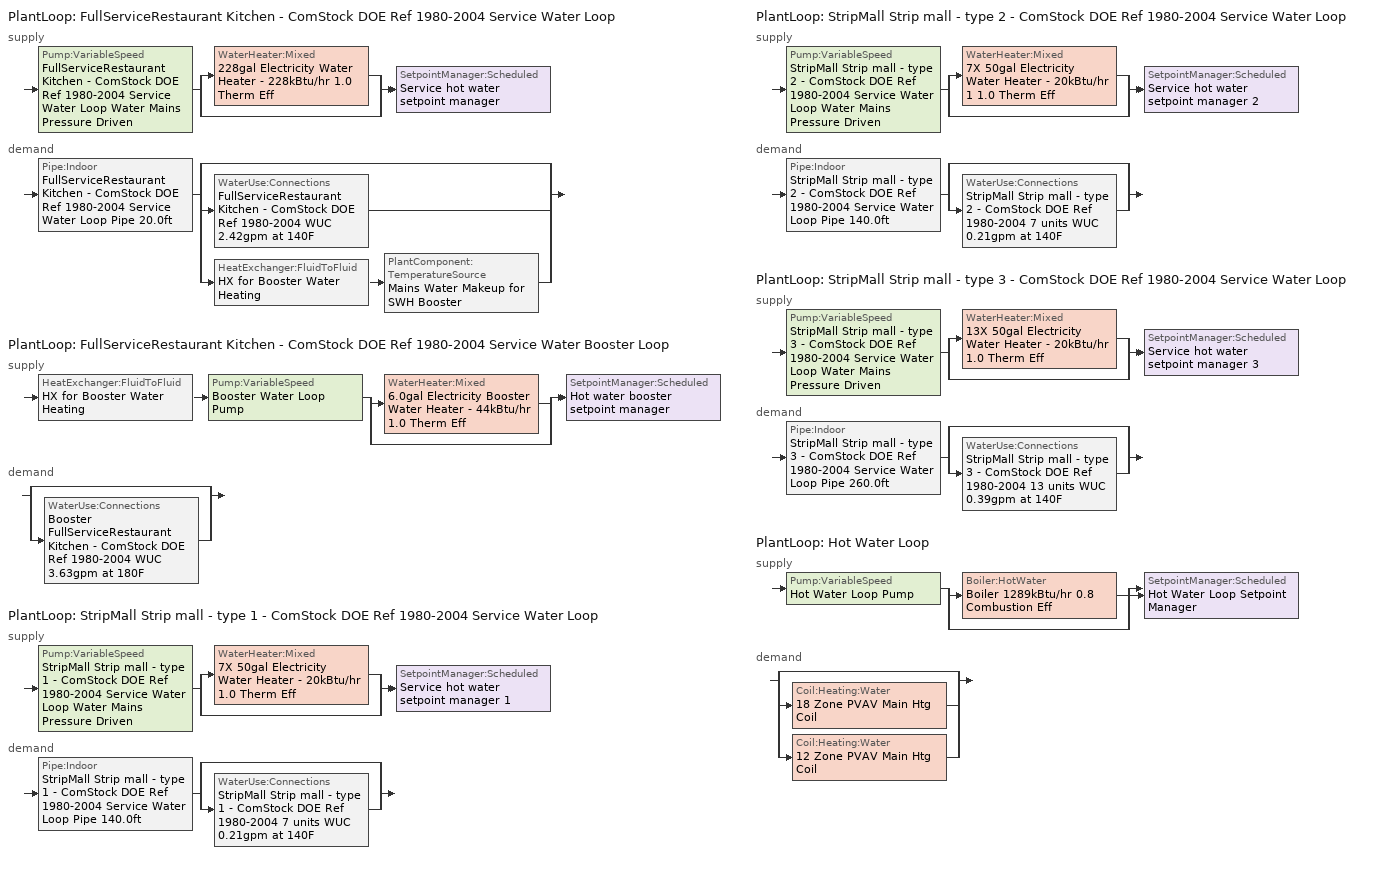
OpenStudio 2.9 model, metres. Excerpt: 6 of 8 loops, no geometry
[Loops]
PlantLoop 'FullServiceRestaurant Kitchen - ComStock DOE Ref 1980-2004 Service Water Loop'
 supply: Pump:VariableSpeed 'FullServiceRestaurant Kitchen - ComStock DOE Ref 1980-2004 Service Water Loop Water Mains Pressure Driven' > split
  | WaterHeater:Mixed '228gal Electricity Water Heater - 228kBtu/hr 1.0 Therm Eff'
  | bypass
  join > SetpointManager:Scheduled 'Service hot water setpoint manager'
 demand: Pipe:Indoor 'FullServiceRestaurant Kitchen - ComStock DOE Ref 1980-2004 Service Water Loop Pipe 20.0ft' > split
  | bypass
  | WaterUse:Connections 'FullServiceRestaurant Kitchen - ComStock DOE Ref 1980-2004 WUC 2.42gpm at 140F'
  | HeatExchanger:FluidToFluid 'HX for Booster Water Heating' > PlantComponent:TemperatureSource 'Mains Water Makeup for SWH Booster'
PlantLoop 'FullServiceRestaurant Kitchen - ComStock DOE Ref 1980-2004 Service Water Booster Loop'
 supply: HeatExchanger:FluidToFluid 'HX for Booster Water Heating' > Pump:VariableSpeed 'Booster Water Loop Pump' > split
  | WaterHeater:Mixed '6.0gal Electricity Booster Water Heater - 44kBtu/hr 1.0 Therm Eff'
  | bypass
  join > SetpointManager:Scheduled 'Hot water booster setpoint manager'
 demand: split
  | bypass
  | WaterUse:Connections 'Booster FullServiceRestaurant Kitchen - ComStock DOE Ref 1980-2004 WUC 3.63gpm at 180F'
PlantLoop 'StripMall Strip mall - type 1 - ComStock DOE Ref 1980-2004 Service Water Loop'
 supply: Pump:VariableSpeed 'StripMall Strip mall - type 1 - ComStock DOE Ref 1980-2004 Service Water Loop Water Mains Pressure Driven' > split
  | WaterHeater:Mixed '7X 50gal Electricity Water Heater - 20kBtu/hr 1.0 Therm Eff'
  | bypass
  join > SetpointManager:Scheduled 'Service hot water setpoint manager 1'
 demand: Pipe:Indoor 'StripMall Strip mall - type 1 - ComStock DOE Ref 1980-2004 Service Water Loop Pipe 140.0ft' > split
  | bypass
  | WaterUse:Connections 'StripMall Strip mall - type 1 - ComStock DOE Ref 1980-2004 7 units WUC 0.21gpm at 140F'
PlantLoop 'StripMall Strip mall - type 2 - ComStock DOE Ref 1980-2004 Service Water Loop'
 supply: Pump:VariableSpeed 'StripMall Strip mall - type 2 - ComStock DOE Ref 1980-2004 Service Water Loop Water Mains Pressure Driven' > split
  | WaterHeater:Mixed '7X 50gal Electricity Water Heater - 20kBtu/hr 1 1.0 Therm Eff'
  | bypass
  join > SetpointManager:Scheduled 'Service hot water setpoint manager 2'
 demand: Pipe:Indoor 'StripMall Strip mall - type 2 - ComStock DOE Ref 1980-2004 Service Water Loop Pipe 140.0ft' > split
  | bypass
  | WaterUse:Connections 'StripMall Strip mall - type 2 - ComStock DOE Ref 1980-2004 7 units WUC 0.21gpm at 140F'
PlantLoop 'StripMall Strip mall - type 3 - ComStock DOE Ref 1980-2004 Service Water Loop'
 supply: Pump:VariableSpeed 'StripMall Strip mall - type 3 - ComStock DOE Ref 1980-2004 Service Water Loop Water Mains Pressure Driven' > split
  | WaterHeater:Mixed '13X 50gal Electricity Water Heater - 20kBtu/hr 1.0 Therm Eff'
  | bypass
  join > SetpointManager:Scheduled 'Service hot water setpoint manager 3'
 demand: Pipe:Indoor 'StripMall Strip mall - type 3 - ComStock DOE Ref 1980-2004 Service Water Loop Pipe 260.0ft' > split
  | bypass
  | WaterUse:Connections 'StripMall Strip mall - type 3 - ComStock DOE Ref 1980-2004 13 units WUC 0.39gpm at 140F'
PlantLoop 'Hot Water Loop'
 supply: Pump:VariableSpeed 'Hot Water Loop Pump' > split
  | Boiler:HotWater 'Boiler 1289kBtu/hr 0.8 Combustion Eff'
  | bypass
  join > SetpointManager:Scheduled 'Hot Water Loop Setpoint Manager'
 demand: split
  | bypass
  | Coil:Heating:Water '18 Zone PVAV Main Htg Coil'
  | Coil:Heating:Water '12 Zone PVAV Main Htg Coil'
[SizingPeriod:DesignDay] Barometric Pressure {Pa}=99205; Sky Clearness=0; Rain Indicator=0; Snow Indicator=0; Day of Month=21; Daylight Saving Time Indicator=0; Humidity Indicating Type=Wetbulb; Dry-Bulb Temperature Range Modifier Type=DefaultMultipliers
Name | Maximum Dry-Bulb Temperature {C} | Daily Dry-Bulb Temperature Range {deltaC} | Humidity Indicating Conditions at Maximum Dry-Bulb | Wind Speed {m/s} | Wind Direction {deg} | Month | Day Type | Solar Model Indicator | ASHRAE Taub | ASHRAE Taud
Birmingham Ann Htg 99% Condns DB 1 | -2.9 | 0 | -2.9 | 2.2 | 350 | 1 | WinterDesignDay | ASHRAEClearSky
Birmingham Ann Htg 99.6% Condns DB 1 | -5.1 | 0 | -5.1 | 2.2 | 350 | 1 | WinterDesignDay | ASHRAEClearSky
Birmingham Ann Htg Wind 99% Condns WS=>MCDB 1 | 9.3 | 0 | 9.3 | 7.5 | 350 | 1 | WinterDesignDay | ASHRAEClearSky
Birmingham April .4% Condns DB=>MCWB 1 | 29.2 | 12.1 | 19.6 | 2.5 | 330 | 4 | SummerDesignDay | ASHRAETau | 0.388 | 2.326
Birmingham April .4% Condns WB=>MCDB 1 | 26.6 | 12.1 | 22.1 | 2.5 | 330 | 4 | SummerDesignDay | ASHRAETau | 0.388 | 2.326
Birmingham August .4% Condns DB=>MCWB 1 | 37.8 | 10.5 | 23.3 | 2.5 | 330 | 8 | SummerDesignDay | ASHRAETau | 0.431 | 2.268
Birmingham August .4% Condns WB=>MCDB 1 | 32.2 | 10.5 | 26.6 | 2.5 | 330 | 8 | SummerDesignDay | ASHRAETau | 0.431 | 2.268
Birmingham December .4% Condns DB=>MCWB 1 | 22.5 | 10.9 | 16.9 | 2.5 | 330 | 12 | SummerDesignDay | ASHRAETau | 0.34 | 2.619
Birmingham December .4% Condns WB=>MCDB 1 | 20.2 | 10.9 | 19 | 2.5 | 330 | 12 | SummerDesignDay | ASHRAETau | 0.34 | 2.619
Birmingham February .4% Condns DB=>MCWB 1 | 23.9 | 11.5 | 17.4 | 2.5 | 330 | 2 | SummerDesignDay | ASHRAETau | 0.349 | 2.53
Birmingham February .4% Condns WB=>MCDB 1 | 22 | 11.5 | 19.2 | 2.5 | 330 | 2 | SummerDesignDay | ASHRAETau | 0.349 | 2.53
Birmingham January .4% Condns DB=>MCWB 1 | 22.7 | 10.6 | 17.9 | 2.5 | 330 | 1 | SummerDesignDay | ASHRAETau | 0.338 | 2.614
Birmingham January .4% Condns WB=>MCDB 1 | 21.4 | 10.6 | 19 | 2.5 | 330 | 1 | SummerDesignDay | ASHRAETau | 0.338 | 2.614
Birmingham July .4% Condns DB=>MCWB 1 | 36.4 | 10.3 | 23.9 | 2.5 | 330 | 7 | SummerDesignDay | ASHRAETau | 0.444 | 2.202
Birmingham July .4% Condns WB=>MCDB 1 | 31.9 | 10.3 | 26.8 | 2.5 | 330 | 7 | SummerDesignDay | ASHRAETau | 0.444 | 2.202
Birmingham June .4% Condns DB=>MCWB 1 | 34.2 | 10.4 | 22.9 | 2.5 | 330 | 6 | SummerDesignDay | ASHRAETau | 0.416 | 2.243
Birmingham June .4% Condns WB=>MCDB 1 | 30.4 | 10.4 | 25.6 | 2.5 | 330 | 6 | SummerDesignDay | ASHRAETau | 0.416 | 2.243
Birmingham March .4% Condns DB=>MCWB 1 | 27.5 | 11.9 | 17.8 | 2.5 | 330 | 3 | SummerDesignDay | ASHRAETau | 0.358 | 2.472
Birmingham March .4% Condns WB=>MCDB 1 | 23.1 | 11.9 | 20.2 | 2.5 | 330 | 3 | SummerDesignDay | ASHRAETau | 0.358 | 2.472
Birmingham May .4% Condns DB=>MCWB 1 | 32.3 | 11 | 22 | 2.5 | 330 | 5 | SummerDesignDay | ASHRAETau | 0.383 | 2.317
Birmingham May .4% Condns WB=>MCDB 1 | 29.1 | 11 | 24.5 | 2.5 | 330 | 5 | SummerDesignDay | ASHRAETau | 0.383 | 2.317
Birmingham November .4% Condns DB=>MCWB 1 | 27.3 | 12.2 | 19.4 | 2.5 | 330 | 11 | SummerDesignDay | ASHRAETau | 0.359 | 2.526
Birmingham November .4% Condns WB=>MCDB 1 | 24 | 12.2 | 21.7 | 2.5 | 330 | 11 | SummerDesignDay | ASHRAETau | 0.359 | 2.526
Birmingham October .4% Condns DB=>MCWB 1 | 30.7 | 11.7 | 21.1 | 2.5 | 330 | 10 | SummerDesignDay | ASHRAETau | 0.38 | 2.452
Birmingham October .4% Condns WB=>MCDB 1 | 27.5 | 11.7 | 24.1 | 2.5 | 330 | 10 | SummerDesignDay | ASHRAETau | 0.38 | 2.452
Birmingham September .4% Condns DB=>MCWB 1 | 34.4 | 10.6 | 22.1 | 2.5 | 330 | 9 | SummerDesignDay | ASHRAETau | 0.392 | 2.421
Birmingham September .4% Condns WB=>MCDB 1 | 29.6 | 10.6 | 25.1 | 2.5 | 330 | 9 | SummerDesignDay | ASHRAETau | 0.392 | 2.421
[Construction]
Uninsulated copper pipe 0.75in type L: Copper pipe 0.75in type L
Uninsulated copper pipe 0.75in type L 1: Copper pipe 0.75in type L 1
Uninsulated copper pipe 0.75in type L 2: Copper pipe 0.75in type L 2
Uninsulated copper pipe 0.75in type L 3: Copper pipe 0.75in type L 3
[Material] Roughness=Smooth; Thickness {m}=0.001143; Conductivity {W/m-K}=386; Density {kg/m3}=8906.27; Specific Heat {J/kg-K}=385.1856; Thermal Absorptance=0.9; Solar Absorptance=0.7; Visible Absorptance=0.7
Copper pipe 0.75in type L; Copper pipe 0.75in type L 1; Copper pipe 0.75in type L 2; Copper pipe 0.75in type L 3
[WaterUse:Connections]
Name | Water Use Equipment Name 1
Booster FullServiceRestaurant Kitchen - ComStock DOE Ref 1980-2004 WUC 3.63gpm at 180F | Booster FullServiceRestaurant Kitchen - ComStock DOE Ref 1980-2004 Service Water Use 3.63gpm at 180F
FullServiceRestaurant Kitchen - ComStock DOE Ref 1980-2004 WUC 2.42gpm at 140F | FullServiceRestaurant Kitchen - ComStock DOE Ref 1980-2004 Service Water Use 2.42gpm at 140F
StripMall Strip mall - type 1 - ComStock DOE Ref 1980-2004 7 units WUC 0.21gpm at 140F | StripMall Strip mall - type 1 - ComStock DOE Ref 1980-2004 7 units Service Water Use 0.21gpm at 140F
StripMall Strip mall - type 2 - ComStock DOE Ref 1980-2004 7 units WUC 0.21gpm at 140F | StripMall Strip mall - type 2 - ComStock DOE Ref 1980-2004 7 units Service Water Use 0.21gpm at 140F
StripMall Strip mall - type 3 - ComStock DOE Ref 1980-2004 13 units WUC 0.39gpm at 140F | StripMall Strip mall - type 3 - ComStock DOE Ref 1980-2004 13 units Service Water Use 0.39gpm at 140F
[WaterUse:Equipment:Definition] Sensible Fraction Schedule=Fraction Sensible - 0.2; Latent Fraction Schedule=Fraction Latent - 0.05
Name | Peak Flow Rate {m3/s} | Target Temperature Schedule
Booster FullServiceRestaurant Kitchen - ComStock DOE Ref 1980-2004 Service Water Use Def 3.63gpm | 0.000228754 | Mixed Water At Faucet Temp - 180F
FullServiceRestaurant Kitchen - ComStock DOE Ref 1980-2004 Service Water Use Def 2.42gpm | 0.000152503 | Mixed Water At Faucet Temp - 140F
StripMall Strip mall - type 1 - ComStock DOE Ref 1980-2004 7 units Service Water Use Def 0.21gpm; StripMall Strip mall - type 2 - ComStock DOE Ref 1980-2004 7 units Service Water Use Def 0.21gpm | 1.32489e-05 | Mixed Water At Faucet Temp - 140F
StripMall Strip mall - type 3 - ComStock DOE Ref 1980-2004 13 units Service Water Use Def 0.39gpm | 2.46052e-05 | Mixed Water At Faucet Temp - 140F
[WaterUse:Equipment]
Name | Water Use Equipment Definition | Flow Rate Fraction Schedule
Booster FullServiceRestaurant Kitchen - ComStock DOE Ref 1980-2004 Service Water Use 3.63gpm at 180F | Booster FullServiceRestaurant Kitchen - ComStock DOE Ref 1980-2004 Service Water Use Def 3.63gpm | RestaurantSitDown BLDG_SWH_SCH
FullServiceRestaurant Kitchen - ComStock DOE Ref 1980-2004 Service Water Use 2.42gpm at 140F | FullServiceRestaurant Kitchen - ComStock DOE Ref 1980-2004 Service Water Use Def 2.42gpm | RestaurantSitDown BLDG_SWH_SCH
StripMall Strip mall - type 1 - ComStock DOE Ref 1980-2004 7 units Service Water Use 0.21gpm at 140F | StripMall Strip mall - type 1 - ComStock DOE Ref 1980-2004 7 units Service Water Use Def 0.21gpm | RetailStripmall Type1_SWH_SCH
StripMall Strip mall - type 2 - ComStock DOE Ref 1980-2004 7 units Service Water Use 0.21gpm at 140F | StripMall Strip mall - type 2 - ComStock DOE Ref 1980-2004 7 units Service Water Use Def 0.21gpm | RetailStripmall Type2_SWH_SCH
StripMall Strip mall - type 3 - ComStock DOE Ref 1980-2004 13 units Service Water Use 0.39gpm at 140F | StripMall Strip mall - type 3 - ComStock DOE Ref 1980-2004 13 units Service Water Use Def 0.39gpm | RetailStripmall Type3_SWH_SCH
[PlantLoop] Glycol Concentration=0; Plant Loop Volume {m3}=Autocalculate; Load Distribution Scheme=Optimal
FullServiceRestaurant Kitchen - ComStock DOE Ref 1980-2004 Service Water Loop; StripMall Strip mall - type 1 - ComStock DOE Ref 1980-2004 Service Water Loop; StripMall Strip mall - type 2 - ComStock DOE Ref 1980-2004 Service Water Loop; StripMall Strip mall - type 3 - ComStock DOE Ref 1980-2004 Service Water Loop: Maximum Loop Temperature {C}=60; Minimum Loop Temperature {C}=10
FullServiceRestaurant Kitchen - ComStock DOE Ref 1980-2004 Service Water Booster Loop: 
Hot Water Loop: Minimum Loop Temperature {C}=10; Fluid Type=Water
[Sizing:Plant] Loop Type=Heating; Sizing Option=NonCoincident; Zone Timesteps in Averaging Window=1; Coincident Sizing Factor Mode=None
Name | Design Loop Exit Temperature {C} | Loop Design Temperature Difference {deltaC}
FullServiceRestaurant Kitchen - ComStock DOE Ref 1980-2004 Service Water Loop; StripMall Strip mall - type 1 - ComStock DOE Ref 1980-2004 Service Water Loop; StripMall Strip mall - type 2 - ComStock DOE Ref 1980-2004 Service Water Loop; StripMall Strip mall - type 3 - ComStock DOE Ref 1980-2004 Service Water Loop | 60 | 5
FullServiceRestaurant Kitchen - ComStock DOE Ref 1980-2004 Service Water Booster Loop | 82.2222 | 5
Hot Water Loop | 82.2222 | 11.1111
[SetpointManager:Scheduled] Control Variable=Temperature
Name | Schedule | Setpoint Node or NodeList
Service hot water setpoint manager | Service Water Loop Temp - 140F | FullServiceRestaurant Kitchen - ComStock DOE Ref 1980-2004 Service Water Loop Supply Outlet Node
Hot water booster setpoint manager | Service Water Booster Temp - 180.00000000000006F | FullServiceRestaurant Kitchen - ComStock DOE Ref 1980-2004 Service Water Booster Loop Supply Outlet Node
Service hot water setpoint manager 1 | Service Water Loop Temp - 140F | StripMall Strip mall - type 1 - ComStock DOE Ref 1980-2004 Service Water Loop Supply Outlet Node
Service hot water setpoint manager 2 | Service Water Loop Temp - 140F | StripMall Strip mall - type 2 - ComStock DOE Ref 1980-2004 Service Water Loop Supply Outlet Node
Service hot water setpoint manager 3 | Service Water Loop Temp - 140F | StripMall Strip mall - type 3 - ComStock DOE Ref 1980-2004 Service Water Loop Supply Outlet Node
Hot Water Loop Setpoint Manager | Hot Water Loop Temp - 180F | Hot Water Loop Supply Outlet Node
[Pump:VariableSpeed] Coefficient 1 of the Part Load Performance Curve=0; Coefficient 2 of the Part Load Performance Curve=3.2485; Coefficient 3 of the Part Load Performance Curve=-4.7443; Coefficient 4 of the Part Load Performance Curve=2.5294; Pump Control Type=Intermittent; Skin Loss Radiative Fraction=0.5; Design Power Sizing Method=PowerPerFlowPerPressure; Design Electric Power per Unit Flow Rate {W/(m3/s)}=348701.1; Design Shaft Power per Unit Flow Rate per Unit Head {W-s/m3-Pa}=1.28205; Design Minimum Flow Rate Fraction=0
Name | Rated Pump Head {Pa} | Motor Efficiency | Rated Power Consumption {W} | Minimum Flow Rate {m3/s}
FullServiceRestaurant Kitchen - ComStock DOE Ref 1980-2004 Service Water Loop Water Mains Pressure Driven; StripMall Strip mall - type 1 - ComStock DOE Ref 1980-2004 Service Water Loop Water Mains Pressure Driven; StripMall Strip mall - type 2 - ComStock DOE Ref 1980-2004 Service Water Loop Water Mains Pressure Driven; StripMall Strip mall - type 3 - ComStock DOE Ref 1980-2004 Service Water Loop Water Mains Pressure Driven | 0.001 | 0.825
Booster Water Loop Pump | 0 | 1 | 0 | 0
Hot Water Loop Pump | 179344 | 0.875
[WaterHeater:Mixed] Deadband Temperature Difference {deltaC}=2; Heater Control Type=Cycle; Heater Fuel Type=Electricity; Heater Thermal Efficiency=1; Off Cycle Parasitic Fuel Consumption Rate {W}=0; Off Cycle Parasitic Fuel Type=Electricity; Off Cycle Parasitic Heat Fraction to Tank=0; On Cycle Parasitic Fuel Consumption Rate {W}=0; On Cycle Parasitic Fuel Type=Electricity; On Cycle Parasitic Heat Fraction to Tank=0; Ambient Temperature Indicator=Schedule; Use Side Effectiveness=1; Source Side Effectiveness=1; Use Side Design Flow Rate {m3/s}=autosize; Source Side Design Flow Rate {m3/s}=autosize; Indirect Water Heating Recovery Time {hr}=1.5; Source Side Flow Control Mode=IndirectHeatPrimarySetpoint
Name | Tank Volume {m3} | Setpoint Temperature Schedule | Maximum Temperature Limit {C} | Heater Maximum Capacity {W} | Ambient Temperature Schedule | Off Cycle Loss Coefficient to Ambient Temperature {W/K} | On Cycle Loss Coefficient to Ambient Temperature {W/K}
228gal Electricity Water Heater - 228kBtu/hr 1.0 Therm Eff | 0.86469 | Service Water Loop Temp - 140F | 60 | 66945.3 | Water Heater Ambient Temp Schedule - 70.0f | 4.1372 | 4.1372
6.0gal Electricity Booster Water Heater - 44kBtu/hr 1.0 Therm Eff | 0.0227125 | Service Water Booster Temp - 180.00000000000006F | 82.2222 | 12853.5 | Water Heater Ambient Temp Schedule - 70.0 | 1.59362 | 1.59362
7X 50gal Electricity Water Heater - 20kBtu/hr 1.0 Therm Eff; 7X 50gal Electricity Water Heater - 20kBtu/hr 1 1.0 Therm Eff | 1.32489 | Service Water Loop Temp - 140F | 60 | 41029.9 | Water Heater Ambient Temp Schedule - 70.0f | 2.10637 | 2.10637
13X 50gal Electricity Water Heater - 20kBtu/hr 1.0 Therm Eff | 2.46052 | Service Water Loop Temp - 140F | 60 | 76198.5 | Water Heater Ambient Temp Schedule - 70.0f | 2.10637 | 2.10637
[Pipe:Indoor] Environment Type=Schedule; Pipe Inside Diameter {m}=0.019939
Name | Construction | Ambient Temperature Schedule | Ambient Air Velocity Schedule | Pipe Length {m}
FullServiceRestaurant Kitchen - ComStock DOE Ref 1980-2004 Service Water Loop Pipe 20.0ft | Uninsulated copper pipe 0.75in type L | FullServiceRestaurant Kitchen - ComStock DOE Ref 1980-2004 Service Water Loop Piping Air Temp - 70F | FullServiceRestaurant Kitchen - ComStock DOE Ref 1980-2004 Service Water Loop Piping Air Velocity - 0.67mph | 6.096
StripMall Strip mall - type 1 - ComStock DOE Ref 1980-2004 Service Water Loop Pipe 140.0ft | Uninsulated copper pipe 0.75in type L 1 | StripMall Strip mall - type 1 - ComStock DOE Ref 1980-2004 Service Water Loop Piping Air Temp - 70F | StripMall Strip mall - type 1 - ComStock DOE Ref 1980-2004 Service Water Loop Piping Air Velocity - 0.67mph | 42.672
StripMall Strip mall - type 2 - ComStock DOE Ref 1980-2004 Service Water Loop Pipe 140.0ft | Uninsulated copper pipe 0.75in type L 2 | StripMall Strip mall - type 2 - ComStock DOE Ref 1980-2004 Service Water Loop Piping Air Temp - 70F | StripMall Strip mall - type 2 - ComStock DOE Ref 1980-2004 Service Water Loop Piping Air Velocity - 0.67mph | 42.672
StripMall Strip mall - type 3 - ComStock DOE Ref 1980-2004 Service Water Loop Pipe 260.0ft | Uninsulated copper pipe 0.75in type L 3 | StripMall Strip mall - type 3 - ComStock DOE Ref 1980-2004 Service Water Loop Piping Air Temp - 70F | StripMall Strip mall - type 3 - ComStock DOE Ref 1980-2004 Service Water Loop Piping Air Velocity - 0.67mph | 79.248
[HeatExchanger:FluidToFluid]
HX for Booster Water Heating: Loop Demand Side Design Flow Rate {m3/s}=autosize; Loop Supply Side Design Flow Rate {m3/s}=autosize; Heat Exchange Model Type=Ideal; Heat Exchanger U-Factor Times Area Value {W/K}=autosize; Control Type=UncontrolledOn; Minimum Temperature Difference to Activate Heat Exchanger {deltaC}=0.01; Heat Transfer Metering End Use Type=LoopToLoop; Component Override Cooling Control Temperature Mode=Loop; Sizing Factor=1; Operation Minimum Temperature Limit {C}=0; Operation Maximum Temperature Limit {C}=100
[PlantComponent:TemperatureSource]
Mains Water Makeup for SWH Booster: Design Volume Flow Rate {m3/s}=autosize; Temperature Specification Type=Scheduled; Source Temperature {C}=8; Source Temperature Schedule=Mains Water Temperature
[EnergyManagementSystem:Sensor]
Mains_Water_Temp_Sen: Output Variable or Output Meter Index Key=Environment; Output Variable or Output Meter=Site Mains Water Temperature
[EnergyManagementSystem:Actuator]
Mains_Water_Temp_Act: Actuated Component=Mains Water Temperature; Actuated Component Type=Schedule:Constant; Actuated Component Control Type=Schedule Value
[EnergyManagementSystem:Program]
Mains_Water_Prg: SET Mains_Water_Temp_Act = Mains_Water_Temp_Sen
[EnergyManagementSystem:ProgramCallingManager]
Mains_Water_Prg_Mgr: BeginTimestepBeforePredictor; Mains_Water_Prg
[Boiler:HotWater]
Boiler 1289kBtu/hr 0.8 Combustion Eff: Fuel Type=NaturalGas; Nominal Thermal Efficiency=0.793; Efficiency Curve Temperature Evaluation Variable=LeavingBoiler; Normalized Boiler Efficiency Curve=Boiler Constant Efficiency Curve; Design Water Outlet Temperature {C}=82.2222; Minimum Part Load Ratio=0; Maximum Part Load Ratio=1.2; Optimum Part Load Ratio=1; Water Outlet Upper Temperature Limit {C}=95; Boiler Flow Mode=LeavingSetpointModulated; Parasitic Electric Load {W}=0; Sizing Factor=1
[Coil:Heating:Water] Availability Schedule=Always On Discrete; Rated Inlet Water Temperature {C}=82.2222; Rated Inlet Air Temperature {C}=7.22222; Rated Outlet Water Temperature {C}=71.1111; Rated Outlet Air Temperature {C}=12.7778
18 Zone PVAV Main Htg Coil; 12 Zone PVAV Main Htg Coil
[Controller:WaterCoil] Action=Normal; Controller Convergence Tolerance {deltaC}=0.0001; Minimum Actuated Flow {m3/s}=0
Name | Water Coil
18 Zone PVAV Main Htg Coil Controller | 18 Zone PVAV Main Htg Coil
12 Zone PVAV Main Htg Coil Controller | 12 Zone PVAV Main Htg Coil
[AvailabilityManager:NightCycle] Applicability Schedule=Always On Discrete; Control Type=CycleOnAny; Thermostat Tolerance {deltaC}=1; Cycling Run Time {s}=1800
Availability Manager Night Cycle 1; Availability Manager Night Cycle 2
[Schedule:Ruleset]
Name | Default Day Schedule | Summer Design Day Schedule | Winter Design Day Schedule
RestaurantSitDown BLDG_SWH_SCH | RestaurantSitDown BLDG_SWH_SCH Default | RestaurantSitDown BLDG_SWH_SCH Summer Design Day | RestaurantSitDown BLDG_SWH_SCH Winter Design Day
Fraction Sensible - 0.2 | Fraction Sensible - 0.2 Default
Fraction Latent - 0.05 | Fraction Latent - 0.05 Default
Mixed Water At Faucet Temp - 180F | Mixed Water At Faucet Temp - 180F Default
Mixed Water At Faucet Temp - 140F | Mixed Water At Faucet Temp - 140F Default
Service Water Loop Temp - 140F | Service Water Loop Temp - 140F Default
Water Heater Ambient Temp Schedule - 70.0f | Water Heater Ambient Temp Schedule - 70.0f Default
FullServiceRestaurant Kitchen - ComStock DOE Ref 1980-2004 Service Water Loop Piping Air Temp - 70F | FullServiceRestaurant Kitchen - ComStock DOE Ref 1980-2004 Service Water Loop Piping Air Temp - 70F Default
FullServiceRestaurant Kitchen - ComStock DOE Ref 1980-2004 Service Water Loop Piping Air Velocity - 0.67mph | FullServiceRestaurant Kitchen - ComStock DOE Ref 1980-2004 Service Water Loop Piping Air Velocity - 0.67mph Default
Service Water Booster Temp - 180.00000000000006F | Service Water Booster Temp - 180.00000000000006F Default
Water Heater Ambient Temp Schedule - 70.0 | Water Heater Ambient Temp Schedule - 70.0 Default
RetailStripmall Type1_SWH_SCH | RetailStripmall Type1_SWH_SCH Default | RetailStripmall Type1_SWH_SCH Summer Design Day | RetailStripmall Type1_SWH_SCH Winter Design Day
StripMall Strip mall - type 1 - ComStock DOE Ref 1980-2004 Service Water Loop Piping Air Temp - 70F | StripMall Strip mall - type 1 - ComStock DOE Ref 1980-2004 Service Water Loop Piping Air Temp - 70F Default
StripMall Strip mall - type 1 - ComStock DOE Ref 1980-2004 Service Water Loop Piping Air Velocity - 0.67mph | StripMall Strip mall - type 1 - ComStock DOE Ref 1980-2004 Service Water Loop Piping Air Velocity - 0.67mph Default
RetailStripmall Type2_SWH_SCH | RetailStripmall Type2_SWH_SCH Default | RetailStripmall Type2_SWH_SCH Summer Design Day | RetailStripmall Type2_SWH_SCH Winter Design Day
StripMall Strip mall - type 2 - ComStock DOE Ref 1980-2004 Service Water Loop Piping Air Temp - 70F | StripMall Strip mall - type 2 - ComStock DOE Ref 1980-2004 Service Water Loop Piping Air Temp - 70F Default
StripMall Strip mall - type 2 - ComStock DOE Ref 1980-2004 Service Water Loop Piping Air Velocity - 0.67mph | StripMall Strip mall - type 2 - ComStock DOE Ref 1980-2004 Service Water Loop Piping Air Velocity - 0.67mph Default
RetailStripmall Type3_SWH_SCH | RetailStripmall Type3_SWH_SCH Default | RetailStripmall Type3_SWH_SCH Summer Design Day | RetailStripmall Type3_SWH_SCH Winter Design Day
StripMall Strip mall - type 3 - ComStock DOE Ref 1980-2004 Service Water Loop Piping Air Temp - 70F | StripMall Strip mall - type 3 - ComStock DOE Ref 1980-2004 Service Water Loop Piping Air Temp - 70F Default
StripMall Strip mall - type 3 - ComStock DOE Ref 1980-2004 Service Water Loop Piping Air Velocity - 0.67mph | StripMall Strip mall - type 3 - ComStock DOE Ref 1980-2004 Service Water Loop Piping Air Velocity - 0.67mph Default
Hot Water Loop Temp - 180F | Hot Water Loop Temp - 180F Default
[Schedule:Day]
RestaurantSitDown BLDG_SWH_SCH Default: Yes, 0, 10, 0.0833333, 0, 20, 0.0416667, 0, 30, 0, 6, 15, 0, 6, 25, 0.00625, 6, 35, 0.0125, 6, 45, 0.01875, 6, 55, 0.025, 7, 5, 0.03125, 7, 15, 0.0375, 7, 25, 0.04375, 7, 35, 0.05, 7, 45, 0.05625, 7, 55, 0.0625, 8, 5, 0.06875, 8, 15, 0.075, 8, 25, 0.08125, 8, 35, 0.0875, 8, 45, 0.09375, 8, 54, 0.1, 9, 4, 0.10625, 9, 14, 0.1125, 9, 24, 0.11875, 9, 34, 0.125, 9, 44, 0.13125, 9, 54, 0.1375, 10, 4, 0.14375, 10, 14, 0.15, 10, 15, 0.15, 11, 15, 0.15, 11, 24, 0.305556, 11, 34, 0.461111, 11, 37, 0.5, 11, 47, 0.491667, 11, 57, 0.483333, 12, 7, 0.475, 12, 17, 0.466667, 12, 27, 0.458333, 12, 37, 0.45, 12, 47, 0.441667, 12, 57, 0.433333, 13, 7, 0.425, 13, 17, 0.416667, 13, 27, 0.408333, 13, 37, 0.4, 13, 47, 0.391667, 13, 57, 0.383333, 14, 7, 0.375, 14, 17, 0.366667, 14, 27, 0.358333, 14, 37, 0.35, 14, 47, 0.341667, 14, 57, 0.333333, 15, 7, 0.325, 15, 17, 0.316667, 15, 27, 0.308333, 15, 37, 0.3, 17, 7, 0.3, 17, 17, 0.324242, 17, 27, 0.348485, 17, 37, 0.372727, 17, 47, 0.39697, 17, 48, 0.4, 18, 30, 0.5, 18, 40, 0.483333, 18, 50, 0.466667, 19, 0, 0.45, 19, 10, 0.433333, 19, 20, 0.416667, 19, 30, 0.4, 19, 40, 0.416667, 19, 50, 0.433333, 20, 0, 0.45, 20, 10, 0.466667, 20, 20, 0.483333, 20, 30, 0.5, 20, 40, 0.483333, 20, 50, 0.466667, 21, 0, 0.45, 21, 10, 0.433333, 21, 20, 0.416667, 21, 30, 0.4, 21, 40, 0.366667, 21, 50, 0.333333, 22, 0, 0.3, 22, 10, 0.266667, 22, 20, 0.233333, 22, 30, 0.2, 22, 40, 0.208333, 22, 50, 0.216667, 23, 0, 0.225, 23, 10, 0.233333, 23, 20, 0.241667, 23, 30, 0.25, 23, 40, 0.208333, 23, 50, 0.166667, 24, 0, 0.125
RestaurantSitDown BLDG_SWH_SCH Summer Design Day: 1, 0, 0.2, 6, 0, 0, 7, 0, 0.15, 8, 0, 0.6, 9, 0, 0.55, 10, 0, 0.45, 11, 0, 0.4, 12, 0, 0.45, 13, 0, 0.4, 14, 0, 0.35, 17, 0, 0.3, 18, 0, 0.4, 19, 0, 0.55, 20, 0, 0.6, 21, 0, 0.5, 22, 0, 0.55, 23, 0, 0.45, 24, 0, 0.25
RestaurantSitDown BLDG_SWH_SCH SmrDsn|Wkdy Day: Yes, 0, 10, 0.0666667, 0, 20, 0.0333333, 0, 30, 0, 7, 45, 0, 7, 55, 0.025, 8, 5, 0.05, 8, 15, 0.075, 8, 24, 0.1, 8, 34, 0.125, 8, 44, 0.15, 8, 45, 0.15, 8, 54, 0.225, 9, 4, 0.3, 9, 14, 0.375, 9, 24, 0.45, 9, 34, 0.525, 9, 44, 0.6, 9, 45, 0.6, 9, 54, 0.591667, 10, 4, 0.583333, 10, 14, 0.575, 10, 24, 0.566667, 10, 34, 0.558333, 10, 44, 0.55, 10, 45, 0.55, 10, 54, 0.533333, 11, 4, 0.516667, 11, 14, 0.5, 11, 24, 0.483333, 11, 34, 0.466667, 11, 44, 0.45, 11, 45, 0.45, 11, 54, 0.437879, 12, 4, 0.425758, 12, 14, 0.413636, 12, 24, 0.401515, 12, 26, 0.4, 12, 36, 0.437879, 12, 46, 0.425758, 12, 56, 0.413636, 13, 6, 0.401515, 13, 7, 0.4, 13, 17, 0.391667, 13, 27, 0.383333, 13, 37, 0.375, 13, 47, 0.366667, 13, 57, 0.358333, 14, 7, 0.35, 14, 17, 0.341667, 14, 27, 0.333333, 14, 37, 0.325, 14, 47, 0.316667, 14, 57, 0.308333, 15, 7, 0.3, 17, 7, 0.3, 17, 17, 0.324242, 17, 27, 0.348485, 17, 37, 0.372727, 17, 47, 0.39697, 17, 48, 0.4, 17, 58, 0.562121, 18, 8, 0.574242, 18, 18, 0.586364, 18, 28, 0.598485, 18, 30, 0.6, 18, 40, 0.583333, 18, 50, 0.566667, 19, 0, 0.55, 19, 10, 0.533333, 19, 20, 0.516667, 19, 30, 0.5, 19, 40, 0.508333, 19, 50, 0.516667, 20, 0, 0.525, 20, 10, 0.533333, 20, 20, 0.541667, 20, 30, 0.55, 20, 40, 0.533333, 20, 50, 0.516667, 21, 0, 0.5, 21, 10, 0.483333, 21, 20, 0.466667, 21, 30, 0.45, 21, 40, 0.416667, 21, 50, 0.383333, 22, 0, 0.35, 22, 10, 0.316667, 22, 20, 0.283333, 22, 30, 0.25, 22, 40, 0.241667, 22, 50, 0.233333, 23, 0, 0.225, 23, 10, 0.216667, 23, 20, 0.208333, 23, 30, 0.2, 23, 40, 0.166667, 23, 50, 0.133333, 24, 0, 0.1
RestaurantSitDown BLDG_SWH_SCH Winter Design Day: 1, 0, 0.2, 6, 0, 0, 9, 0, 0.15, 10, 0, 0.5, 11, 0, 0.45, 13, 0, 0.5, 14, 0, 0.45, 16, 0, 0.4, 17, 0, 0.35, 18, 0, 0.4, 20, 0, 0.55, 21, 0, 0.5, 22, 0, 0.55, 23, 0, 0.4, 24, 0, 0.3
RestaurantSitDown BLDG_SWH_SCH WntrDsn|Sat Day: Yes, 6, 45, 0, 6, 55, 0.00833333, 7, 5, 0.0166667, 7, 15, 0.025, 7, 25, 0.0333333, 7, 35, 0.0416667, 7, 45, 0.05, 7, 55, 0.0583333, 8, 5, 0.0666667, 8, 15, 0.075, 8, 25, 0.0833333, 8, 35, 0.0916667, 8, 45, 0.1, 8, 54, 0.108333, 9, 4, 0.116667, 9, 14, 0.125, 9, 24, 0.133333, 9, 34, 0.141667, 9, 44, 0.15, 9, 45, 0.15, 10, 45, 0.15, 10, 54, 0.208333, 11, 4, 0.266667, 11, 14, 0.325, 11, 24, 0.383333, 11, 34, 0.441667, 11, 44, 0.5, 11, 45, 0.5, 11, 54, 0.480952, 12, 4, 0.461905, 12, 11, 0.45, 12, 37, 0.5, 12, 47, 0.491667, 12, 57, 0.483333, 13, 7, 0.475, 13, 17, 0.466667, 13, 27, 0.458333, 13, 37, 0.45, 13, 47, 0.441667, 13, 57, 0.433333, 14, 7, 0.425, 14, 17, 0.416667, 14, 27, 0.408333, 14, 37, 0.4, 15, 37, 0.4, 15, 47, 0.391667, 15, 57, 0.383333, 16, 7, 0.375, 16, 17, 0.366667, 16, 27, 0.358333, 16, 37, 0.35, 16, 47, 0.358333, 16, 57, 0.366667, 17, 7, 0.375, 17, 17, 0.383333, 17, 27, 0.391667, 17, 37, 0.4, 17, 47, 0.457143, 17, 57, 0.514286, 18, 3, 0.55, 18, 13, 0.530952, 18, 23, 0.511905, 18, 30, 0.5, 18, 40, 0.508333, 18, 50, 0.516667, 19, 0, 0.525, 19, 10, 0.533333, 19, 20, 0.541667, 19, 30, 0.55, 19, 40, 0.525, 19, 50, 0.5, 20, 0, 0.475, 20, 10, 0.45, 20, 20, 0.425, 20, 30, 0.4, 20, 40, 0.383333, 20, 50, 0.366667, 21, 0, 0.35, 21, 10, 0.333333, 21, 20, 0.316667, 21, 30, 0.3, 21, 40, 0.283333, 21, 50, 0.266667, 22, 0, 0.25, 22, 10, 0.233333, 22, 20, 0.216667, 22, 30, 0.2, 22, 40, 0.166667, 22, 50, 0.133333, 23, 0, 0.1, 23, 10, 0.0666667, 23, 20, 0.0333333, 23, 30, 0, 24, 0, 0
Fraction Sensible - 0.2 Default: 24, 0, 0.2
Fraction Latent - 0.05 Default: 24, 0, 0.05
Mixed Water At Faucet Temp - 180F Default; Service Water Booster Temp - 180.00000000000006F Default; Hot Water Loop Temp - 180F Default: 24, 0, 82.2222
Mixed Water At Faucet Temp - 140F Default; Service Water Loop Temp - 140F Default: 24, 0, 60
Water Heater Ambient Temp Schedule - 70.0f Default; FullServiceRestaurant Kitchen - ComStock DOE Ref 1980-2004 Service Water Loop Piping Air Temp - 70F Default; Water Heater Ambient Temp Schedule - 70.0 Default; StripMall Strip mall - type 1 - ComStock DOE Ref 1980-2004 Service Water Loop Piping Air Temp - 70F Default; StripMall Strip mall - type 2 - ComStock DOE Ref 1980-2004 Service Water Loop Piping Air Temp - 70F Default; StripMall Strip mall - type 3 - ComStock DOE Ref 1980-2004 Service Water Loop Piping Air Temp - 70F Default: 24, 0, 21.1111
FullServiceRestaurant Kitchen - ComStock DOE Ref 1980-2004 Service Water Loop Piping Air Velocity - 0.67mph Default; StripMall Strip mall - type 1 - ComStock DOE Ref 1980-2004 Service Water Loop Piping Air Velocity - 0.67mph Default; StripMall Strip mall - type 2 - ComStock DOE Ref 1980-2004 Service Water Loop Piping Air Velocity - 0.67mph Default; StripMall Strip mall - type 3 - ComStock DOE Ref 1980-2004 Service Water Loop Piping Air Velocity - 0.67mph Default: 24, 0, 0.3
RetailStripmall Type1_SWH_SCH Default: Yes, 9, 45, 0, 9, 54, 0.0166667, 10, 4, 0.0333333, 10, 14, 0.05, 10, 24, 0.0666667, 10, 34, 0.0833333, 10, 44, 0.1, 10, 45, 0.1, 10, 54, 0.106667, 11, 4, 0.113333, 11, 14, 0.12, 11, 24, 0.126667, 11, 34, 0.133333, 11, 44, 0.14, 11, 45, 0.14, 11, 54, 0.176364, 12, 4, 0.212727, 12, 14, 0.249091, 12, 24, 0.285455, 12, 26, 0.29, 12, 36, 0.322121, 12, 46, 0.334242, 12, 56, 0.346364, 13, 6, 0.358485, 13, 7, 0.36, 14, 7, 0.36, 14, 17, 0.356667, 14, 27, 0.353333, 14, 37, 0.35, 14, 47, 0.346667, 14, 57, 0.343333, 15, 7, 0.34, 15, 17, 0.341667, 15, 27, 0.343333, 15, 37, 0.345, 15, 47, 0.346667, 15, 57, 0.348333, 16, 7, 0.35, 16, 17, 0.353333, 16, 27, 0.356667, 16, 37, 0.36, 16, 47, 0.363333, 16, 57, 0.366667, 17, 7, 0.37, 17, 17, 0.362727, 17, 27, 0.355455, 17, 37, 0.348182, 17, 47, 0.340909, 17, 48, 0.34, 17, 58, 0.254848, 18, 8, 0.259697, 18, 18, 0.264545, 18, 28, 0.269394, 18, 30, 0.27, 18, 40, 0.26, 18, 50, 0.25, 19, 0, 0.24, 19, 10, 0.23, 19, 20, 0.22, 19, 30, 0.21, 19, 40, 0.201667, 19, 50, 0.193333, 20, 0, 0.185, 20, 10, 0.176667, 20, 20, 0.168333, 20, 30, 0.16, 21, 30, 0.16, 21, 40, 0.15, 21, 50, 0.14, 22, 0, 0.13, 22, 10, 0.12, 22, 20, 0.11, 22, 30, 0.1, 22, 40, 0.0833333, 22, 50, 0.0666667, 23, 0, 0.05, 23, 10, 0.0333333, 23, 20, 0.0166667, 23, 30, 0, 24, 0, 0
RetailStripmall Type1_SWH_SCH Summer Design Day: 7, 0, 0, 9, 0, 0.04, 10, 0, 0.15, 11, 0, 0.23, 12, 0, 0.32, 13, 0, 0.41, 14, 0, 0.62, 15, 0, 0.6, 16, 0, 0.55, 17, 0, 0.45, 18, 0, 0.5, 19, 0, 0.46, 20, 0, 0.47, 21, 0, 0.34, 22, 0, 0.33, 23, 0, 0.23, 24, 0, 0.13
RetailStripmall Type1_SWH_SCH SmrDsn|Mon|Tue|Wed|Thu Day: Yes, 8, 15, 0, 8, 24, 0.00333333, 8, 34, 0.00666667, 8, 44, 0.01, 8, 54, 0.0133333, 9, 4, 0.0166667, 9, 14, 0.02, 9, 24, 0.0233333, 9, 34, 0.0266667, 9, 44, 0.03, 9, 54, 0.0333333, 10, 4, 0.0366667, 10, 14, 0.04, 10, 15, 0.04, 10, 45, 0.04, 10, 54, 0.0583333, 11, 4, 0.0766667, 11, 14, 0.095, 11, 24, 0.113333, 11, 34, 0.131667, 11, 44, 0.15, 11, 45, 0.15, 11, 54, 0.169394, 12, 4, 0.188788, 12, 14, 0.208182, 12, 24, 0.227576, 12, 26, 0.23, 12, 36, 0.341818, 12, 46, 0.363636, 12, 56, 0.385455, 13, 6, 0.407273, 13, 7, 0.41, 13, 17, 0.445, 13, 27, 0.48, 13, 37, 0.515, 13, 47, 0.55, 13, 57, 0.585, 14, 7, 0.62, 14, 17, 0.616667, 14, 27, 0.613333, 14, 37, 0.61, 14, 47, 0.606667, 14, 57, 0.603333, 15, 7, 0.6, 15, 17, 0.591667, 15, 27, 0.583333, 15, 37, 0.575, 15, 47, 0.566667, 15, 57, 0.558333, 16, 7, 0.55, 16, 17, 0.533333, 16, 27, 0.516667, 16, 37, 0.5, 16, 47, 0.483333, 16, 57, 0.466667, 17, 7, 0.45, 17, 17, 0.462121, 17, 27, 0.474242, 17, 37, 0.486364, 17, 47, 0.498485, 17, 48, 0.5, 17, 58, 0.462424, 18, 8, 0.464848, 18, 18, 0.467273, 18, 28, 0.469697, 18, 30, 0.47, 18, 40, 0.448333, 18, 50, 0.426667, 19, 0, 0.405, 19, 10, 0.383333, 19, 20, 0.361667, 19, 30, 0.34, 19, 40, 0.338333, 19, 50, 0.336667, 20, 0, 0.335, 20, 10, 0.333333, 20, 20, 0.331667, 20, 30, 0.33, 20, 40, 0.313333, 20, 50, 0.296667, 21, 0, 0.28, 21, 10, 0.263333, 21, 20, 0.246667, 21, 30, 0.23, 21, 40, 0.213333, 21, 50, 0.196667, 22, 0, 0.18, 22, 10, 0.163333, 22, 20, 0.146667, 22, 30, 0.13, 22, 40, 0.108333, 22, 50, 0.0866667, 23, 0, 0.065, 23, 10, 0.0433333, 23, 20, 0.0216667, 23, 30, 0, 24, 0, 0
RetailStripmall Type1_SWH_SCH Winter Design Day: 1, 0, 0.13, 9, 0, 0, 10, 0, 0.2, 11, 0, 0.23, 12, 0, 0.32, 13, 0, 0.41, 14, 0, 0.65, 15, 0, 0.6, 16, 0, 0.55, 17, 0, 0.45, 18, 0, 0.5, 19, 0, 0.46, 20, 0, 0.47, 21, 0, 0.34, 22, 0, 0.33, 23, 0, 0.23, 24, 0, 0.13
RetailStripmall Type1_SWH_SCH WntrDsn|Sat|Fri Day; autogen Schedule Rule 23 2_day_sch: Yes, 0, 30, 0.13, 0, 40, 0.108333, 0, 49, 0.0866667, 0, 59, 0.065, 1, 9, 0.0433333, 1, 19, 0.0216667, 1, 30, 0, 8, 30, 0, 8, 39, 0.0333333, 8, 49, 0.0666667, 8, 59, 0.1, 9, 9, 0.133333, 9, 19, 0.166667, 9, 29, 0.2, 9, 30, 0.2, 9, 39, 0.205, 9, 49, 0.21, 9, 59, 0.215, 10, 9, 0.22, 10, 19, 0.225, 10, 29, 0.23, 10, 30, 0.23, 10, 39, 0.245, 10, 49, 0.26, 10, 59, 0.275, 11, 9, 0.29, 11, 19, 0.305, 11, 29, 0.32, 11, 30, 0.32, 11, 39, 0.335, 11, 49, 0.35, 11, 59, 0.365, 12, 9, 0.38, 12, 19, 0.395, 12, 29, 0.41, 12, 30, 0.41, 12, 39, 0.45, 12, 49, 0.49, 12, 59, 0.53, 13, 9, 0.57, 13, 19, 0.61, 13, 29, 0.65, 13, 30, 0.65, 13, 39, 0.641667, 13, 49, 0.633333, 13, 59, 0.625, 14, 9, 0.616667, 14, 19, 0.608333, 14, 29, 0.6, 14, 30, 0.6, 14, 39, 0.591667, 14, 49, 0.583333, 14, 59, 0.575, 15, 9, 0.566667, 15, 19, 0.558333, 15, 29, 0.55, 15, 30, 0.55, 15, 39, 0.533333, 15, 49, 0.516667, 15, 59, 0.5, 16, 9, 0.483333, 16, 19, 0.466667, 16, 30, 0.45, 16, 40, 0.458333, 16, 50, 0.466667, 17, 0, 0.475, 17, 10, 0.483333, 17, 20, 0.491667, 17, 30, 0.5, 17, 40, 0.493333, 17, 50, 0.486667, 18, 0, 0.48, 18, 10, 0.473333, 18, 20, 0.466667, 18, 30, 0.46, 18, 40, 0.461667, 18, 50, 0.463333, 19, 0, 0.465, 19, 10, 0.466667, 19, 20, 0.468333, 19, 30, 0.47, 19, 40, 0.448333, 19, 50, 0.426667, 20, 0, 0.405, 20, 10, 0.383333, 20, 20, 0.361667, 20, 30, 0.34, 20, 40, 0.338333, 20, 50, 0.336667, 21, 0, 0.335, 21, 10, 0.333333, 21, 20, 0.331667, 21, 30, 0.33, 21, 40, 0.313333, 21, 50, 0.296667, 22, 0, 0.28, 22, 10, 0.263333, 22, 20, 0.246667, 22, 30, 0.23, 22, 40, 0.213333, 22, 50, 0.196667, 23, 0, 0.18, 23, 10, 0.163333, 23, 20, 0.146667, 23, 30, 0.13, 24, 0, 0.13
RetailStripmall Type2_SWH_SCH Default: Yes, 10, 45, 0, 10, 54, 0.02, 11, 4, 0.04, 11, 14, 0.06, 11, 24, 0.08, 11, 34, 0.1, 11, 44, 0.12, 11, 45, 0.12, 11, 54, 0.124848, 12, 4, 0.129697, 12, 14, 0.134545, 12, 24, 0.139394, 12, 26, 0.14, 12, 36, 0.299697, 12, 46, 0.309394, 12, 56, 0.319091, 13, 6, 0.328788, 13, 7, 0.33, 13, 17, 0.341667, 13, 27, 0.353333, 13, 37, 0.365, 13, 47, 0.376667, 13, 57, 0.388333, 14, 7, 0.4, 14, 17, 0.393333, 14, 27, 0.386667, 14, 37, 0.38, 14, 47, 0.373333, 14, 57, 0.366667, 15, 7, 0.36, 15, 17, 0.361667, 15, 27, 0.363333, 15, 37, 0.365, 15, 47, 0.366667, 15, 57, 0.368333, 16, 7, 0.37, 16, 17, 0.366667, 16, 27, 0.363333, 16, 37, 0.36, 16, 47, 0.356667, 16, 57, 0.353333, 17, 7, 0.35, 17, 17, 0.354848, 17, 27, 0.359697, 17, 37, 0.364545, 17, 47, 0.369394, 17, 48, 0.37, 24, 0, 0
RetailStripmall Type2_SWH_SCH Summer Design Day: 8, 0, 0, 9, 0, 0.15, 10, 0, 0.23, 11, 0, 0.32, 12, 0, 0.41, 13, 0, 0.57, 14, 0, 0.62, 15, 0, 0.61, 16, 0, 0.5, 17, 0, 0.45, 18, 0, 0.46, 19, 0, 0.47, 20, 0, 0.42, 21, 0, 0.34, 24, 0, 0
RetailStripmall Type2_SWH_SCH SmrDsn|Wkdy Day: Yes, 9, 45, 0, 9, 54, 0.025, 10, 4, 0.05, 10, 14, 0.075, 10, 24, 0.1, 10, 34, 0.125, 10, 44, 0.15, 10, 45, 0.15, 10, 54, 0.163333, 11, 4, 0.176667, 11, 14, 0.19, 11, 24, 0.203333, 11, 34, 0.216667, 11, 44, 0.23, 11, 45, 0.23, 11, 54, 0.251818, 12, 4, 0.273636, 12, 14, 0.295455, 12, 24, 0.317273, 12, 26, 0.32, 12, 36, 0.448788, 12, 46, 0.487576, 12, 56, 0.526364, 13, 6, 0.565152, 13, 7, 0.57, 13, 17, 0.578333, 13, 27, 0.586667, 13, 37, 0.595, 13, 47, 0.603333, 13, 57, 0.611667, 14, 7, 0.62, 14, 17, 0.618333, 14, 27, 0.616667, 14, 37, 0.615, 14, 47, 0.613333, 14, 57, 0.611667, 15, 7, 0.61, 15, 17, 0.591667, 15, 27, 0.573333, 15, 37, 0.555, 15, 47, 0.536667, 15, 57, 0.518333, 16, 7, 0.5, 16, 17, 0.491667, 16, 27, 0.483333, 16, 37, 0.475, 16, 47, 0.466667, 16, 57, 0.458333, 17, 7, 0.45, 17, 17, 0.452424, 17, 27, 0.454848, 17, 37, 0.457273, 17, 47, 0.459697, 17, 48, 0.46, 17, 58, 0.457879, 18, 8, 0.445758, 18, 18, 0.433636, 18, 28, 0.421515, 18, 30, 0.42, 18, 40, 0.406667, 18, 50, 0.393333, 19, 0, 0.38, 19, 10, 0.366667, 19, 20, 0.353333, 19, 30, 0.34, 19, 40, 0.283333, 19, 50, 0.226667, 20, 0, 0.17, 20, 10, 0.113333, 20, 20, 0.0566667, 20, 30, 0, 24, 0, 0
RetailStripmall Type2_SWH_SCH Winter Design Day: 8, 0, 0, 9, 0, 0.2, 10, 0, 0.24, 11, 0, 0.27, 12, 0, 0.42, 13, 0, 0.54, 14, 0, 0.62, 15, 0, 0.6, 16, 0, 0.5, 17, 0, 0.48, 18, 0, 0.47, 19, 0, 0.34, 24, 0, 0
RetailStripmall Type2_SWH_SCH WntrDsn|Sat Day: Yes, 9, 45, 0, 9, 54, 0.0333333, 10, 4, 0.0666667, 10, 14, 0.1, 10, 24, 0.133333, 10, 34, 0.166667, 10, 44, 0.2, 10, 45, 0.2, 10, 54, 0.206667, 11, 4, 0.213333, 11, 14, 0.22, 11, 24, 0.226667, 11, 34, 0.233333, 11, 44, 0.24, 11, 45, 0.24, 11, 54, 0.251429, 12, 4, 0.262857, 12, 11, 0.27, 12, 21, 0.465714, 12, 31, 0.511429, 12, 37, 0.54, 12, 47, 0.553333, 12, 57, 0.566667, 13, 7, 0.58, 13, 17, 0.593333, 13, 27, 0.606667, 13, 37, 0.62, 13, 47, 0.616667, 13, 57, 0.613333, 14, 7, 0.61, 14, 17, 0.606667, 14, 27, 0.603333, 14, 37, 0.6, 14, 47, 0.583333, 14, 57, 0.566667, 15, 7, 0.55, 15, 17, 0.533333, 15, 27, 0.516667, 15, 37, 0.5, 15, 47, 0.496667, 15, 57, 0.493333, 16, 7, 0.49, 16, 17, 0.486667, 16, 27, 0.483333, 16, 37, 0.48, 16, 47, 0.478333, 16, 57, 0.476667, 17, 7, 0.475, 17, 17, 0.473333, 17, 27, 0.471667, 17, 37, 0.47, 17, 47, 0.420476, 17, 57, 0.370952, 18, 3, 0.34, 24, 0, 0
RetailStripmall Type3_SWH_SCH Default: Yes, 11, 45, 0, 11, 54, 0.0290909, 12, 4, 0.0581818, 12, 14, 0.0872727, 12, 24, 0.116364, 12, 26, 0.12, 12, 36, 0.294848, 12, 46, 0.299697, 12, 56, 0.304545, 13, 6, 0.309394, 13, 7, 0.31, 13, 17, 0.318333, 13, 27, 0.326667, 13, 37, 0.335, 13, 47, 0.343333, 13, 57, 0.351667, 14, 7, 0.36, 15, 7, 0.36, 15, 17, 0.356667, 15, 27, 0.353333, 15, 37, 0.35, 15, 47, 0.346667, 15, 57, 0.343333, 16, 7, 0.34, 16, 17, 0.341667, 16, 27, 0.343333, 16, 37, 0.345, 16, 47, 0.346667, 16, 57, 0.348333, 17, 7, 0.35, 17, 17, 0.354848, 17, 27, 0.359697, 17, 37, 0.364545, 17, 47, 0.369394, 17, 48, 0.37, 24, 0, 0
RetailStripmall Type3_SWH_SCH Summer Design Day: 9, 0, 0, 10, 0, 0.15, 11, 0, 0.25, 12, 0, 0.41, 13, 0, 0.57, 14, 0, 0.62, 15, 0, 0.61, 16, 0, 0.5, 17, 0, 0.45, 18, 0, 0.46, 19, 0, 0.47, 20, 0, 0.42, 21, 0, 0.34, 24, 0, 0
RetailStripmall Type3_SWH_SCH SmrDsn|Wkdy Day: Yes, 10, 45, 0, 10, 54, 0.025, 11, 4, 0.05, 11, 14, 0.075, 11, 24, 0.1, 11, 34, 0.125, 11, 44, 0.15, 11, 45, 0.15, 11, 54, 0.174242, 12, 4, 0.198485, 12, 14, 0.222727, 12, 24, 0.24697, 12, 26, 0.25, 12, 36, 0.448788, 12, 46, 0.487576, 12, 56, 0.526364, 13, 6, 0.565152, 13, 7, 0.57, 13, 17, 0.578333, 13, 27, 0.586667, 13, 37, 0.595, 13, 47, 0.603333, 13, 57, 0.611667, 14, 7, 0.62, 14, 17, 0.618333, 14, 27, 0.616667, 14, 37, 0.615, 14, 47, 0.613333, 14, 57, 0.611667, 15, 7, 0.61, 15, 17, 0.591667, 15, 27, 0.573333, 15, 37, 0.555, 15, 47, 0.536667, 15, 57, 0.518333, 16, 7, 0.5, 16, 17, 0.491667, 16, 27, 0.483333, 16, 37, 0.475, 16, 47, 0.466667, 16, 57, 0.458333, 17, 7, 0.45, 17, 17, 0.452424, 17, 27, 0.454848, 17, 37, 0.457273, 17, 47, 0.459697, 17, 48, 0.46, 17, 58, 0.457879, 18, 8, 0.445758, 18, 18, 0.433636, 18, 28, 0.421515, 18, 30, 0.42, 18, 40, 0.406667, 18, 50, 0.393333, 19, 0, 0.38, 19, 10, 0.366667, 19, 20, 0.353333, 19, 30, 0.34, 19, 40, 0.283333, 19, 50, 0.226667, 20, 0, 0.17, 20, 10, 0.113333, 20, 20, 0.0566667, 20, 30, 0, 24, 0, 0
RetailStripmall Type3_SWH_SCH Winter Design Day: 9, 0, 0, 10, 0, 0.2, 11, 0, 0.27, 12, 0, 0.42, 13, 0, 0.54, 14, 0, 0.59, 15, 0, 0.6, 16, 0, 0.49, 17, 0, 0.48, 18, 0, 0.47, 19, 0, 0.46, 24, 0, 0
RetailStripmall Type3_SWH_SCH WntrDsn|Sat Day: Yes, 10, 45, 0, 10, 54, 0.0333333, 11, 4, 0.0666667, 11, 14, 0.1, 11, 24, 0.133333, 11, 34, 0.166667, 11, 44, 0.2, 11, 45, 0.2, 11, 54, 0.226667, 12, 4, 0.253333, 12, 11, 0.27, 12, 21, 0.465714, 12, 31, 0.511429, 12, 37, 0.54, 12, 47, 0.548333, 12, 57, 0.556667, 13, 7, 0.565, 13, 17, 0.573333, 13, 27, 0.581667, 13, 37, 0.59, 13, 47, 0.591667, 13, 57, 0.593333, 14, 7, 0.595, 14, 17, 0.596667, 14, 27, 0.598333, 14, 37, 0.6, 14, 47, 0.581667, 14, 57, 0.563333, 15, 7, 0.545, 15, 17, 0.526667, 15, 27, 0.508333, 15, 37, 0.49, 15, 47, 0.488333, 15, 57, 0.486667, 16, 7, 0.485, 16, 17, 0.483333, 16, 27, 0.481667, 16, 37, 0.48, 16, 47, 0.478333, 16, 57, 0.476667, 17, 7, 0.475, 17, 17, 0.473333, 17, 27, 0.471667, 17, 37, 0.47, 17, 47, 0.46619, 17, 57, 0.462381, 18, 3, 0.46, 24, 0, 0
[Schedule:Rule]
Schedule Rule 20: Schedule Ruleset=RestaurantSitDown BLDG_SWH_SCH; Rule Order=1; Day Schedule=RestaurantSitDown BLDG_SWH_SCH SmrDsn|Wkdy Day; Apply Monday=Yes; Apply Tuesday=Yes; Apply Wednesday=Yes; Apply Thursday=Yes; Apply Friday=Yes; Date Specification Type=DateRange; Start Month=1; Start Day=1; End Month=12; End Day=31
Schedule Rule 21: Schedule Ruleset=RestaurantSitDown BLDG_SWH_SCH; Rule Order=0; Day Schedule=RestaurantSitDown BLDG_SWH_SCH WntrDsn|Sat Day; Date Specification Type=DateRange; Start Month=1; Start Day=1; End Month=12; End Day=31; Apply Saturday=Yes
Schedule Rule 22: Schedule Ruleset=RetailStripmall Type1_SWH_SCH; Rule Order=1; Day Schedule=RetailStripmall Type1_SWH_SCH SmrDsn|Mon|Tue|Wed|Thu Day; Apply Monday=Yes; Apply Tuesday=Yes; Apply Wednesday=Yes; Apply Thursday=Yes; Date Specification Type=DateRange; Start Month=1; Start Day=1; End Month=12; End Day=31
Schedule Rule 23: Schedule Ruleset=RetailStripmall Type1_SWH_SCH; Rule Order=0; Day Schedule=RetailStripmall Type1_SWH_SCH WntrDsn|Sat|Fri Day; Apply Friday=Yes; Date Specification Type=DateRange; Start Month=1; Start Day=1; End Month=12; End Day=31; Apply Saturday=Yes
Schedule Rule 24: Schedule Ruleset=RetailStripmall Type2_SWH_SCH; Rule Order=1; Day Schedule=RetailStripmall Type2_SWH_SCH SmrDsn|Wkdy Day; Apply Monday=Yes; Apply Tuesday=Yes; Apply Wednesday=Yes; Apply Thursday=Yes; Apply Friday=Yes; Date Specification Type=DateRange; Start Month=1; Start Day=1; End Month=12; End Day=31
Schedule Rule 25: Schedule Ruleset=RetailStripmall Type2_SWH_SCH; Rule Order=0; Day Schedule=RetailStripmall Type2_SWH_SCH WntrDsn|Sat Day; Date Specification Type=DateRange; Start Month=1; Start Day=1; End Month=12; End Day=31; Apply Saturday=Yes
Schedule Rule 26: Schedule Ruleset=RetailStripmall Type3_SWH_SCH; Rule Order=1; Day Schedule=RetailStripmall Type3_SWH_SCH SmrDsn|Wkdy Day; Apply Monday=Yes; Apply Tuesday=Yes; Apply Wednesday=Yes; Apply Thursday=Yes; Apply Friday=Yes; Date Specification Type=DateRange; Start Month=1; Start Day=1; End Month=12; End Day=31
Schedule Rule 27: Schedule Ruleset=RetailStripmall Type3_SWH_SCH; Rule Order=0; Day Schedule=RetailStripmall Type3_SWH_SCH WntrDsn|Sat Day; Date Specification Type=DateRange; Start Month=1; Start Day=1; End Month=12; End Day=31; Apply Saturday=Yes
autogen Schedule Rule 23 2: Schedule Ruleset=RetailStripmall Type1_SWH_SCH; Rule Order=2; Day Schedule=autogen Schedule Rule 23 2_day_sch; Apply Monday=Yes; Apply Tuesday=Yes; Apply Wednesday=Yes; Apply Thursday=Yes; Apply Friday=Yes; Date Specification Type=SpecificDates; Apply Saturday=Yes; Apply Sunday=Yes; Specific Month 1=1; Specific Day 1=2; Specific Month 2=1; Specific Day 2=9; Specific Month 3=1; Specific Day 3=16; Specific Month 4=1; Specific Day 4=23; Specific Month 5=1; Specific Day 5=30; Specific Month 6=2; Specific Day 6=6; Specific Month 7=2; Specific Day 7=13; Specific Month 8=2; Specific Day 8=20; Specific Month 9=2; Specific Day 9=27; Specific Month 10=3; Specific Day 10=6; Specific Month 11=3; Specific Day 11=13; Specific Month 12=3; Specific Day 12=20; Specific Month 13=3; Specific Day 13=27; Specific Month 14=4; Specific Day 14=3; Specific Month 15=4; Specific Day 15=10; Specific Month 16=4; Specific Day 16=17; Specific Month 17=4; Specific Day 17=24; Specific Month 18=5; Specific Day 18=1; Specific Month 19=5; Specific Day 19=8; Specific Month 20=5; Specific Day 20=15; Specific Month 21=5; Specific Day 21=22; Specific Month 22=5; Specific Day 22=29; Specific Month 23=6; Specific Day 23=5; Specific Month 24=6; Specific Day 24=12; Specific Month 25=6; Specific Day 25=19; Specific Month 26=6; Specific Day 26=26; Specific Month 27=7; Specific Day 27=3; Specific Month 28=7; Specific Day 28=10; Specific Month 29=7; Specific Day 29=17; Specific Month 30=7; Specific Day 30=24; Specific Month 31=7; Specific Day 31=31; Specific Month 32=8; Specific Day 32=7; Specific Month 33=8; Specific Day 33=14; Specific Month 34=8; Specific Day 34=21; Specific Month 35=8; Specific Day 35=28; Specific Month 36=9; Specific Day 36=4; Specific Month 37=9; Specific Day 37=11; Specific Month 38=9; Specific Day 38=18; Specific Month 39=9; Specific Day 39=25; Specific Month 40=10; Specific Day 40=2; Specific Month 41=10; Specific Day 41=9; Specific Month 42=10; Specific Day 42=16; Specific Month 43=10; Specific Day 43=23; Specific Month 44=10; Specific Day 44=30; Specific Month 45=11; Specific Day 45=6; Specific Month 46=11; Specific Day 46=13; Specific Month 47=11; Specific Day 47=20; Specific Month 48=11; Specific Day 48=27; Specific Month 49=12; Specific Day 49=4; Specific Month 50=12; Specific Day 50=11; Specific Month 51=12; Specific Day 51=18; Specific Month 52=12; Specific Day 52=25
[Schedule:Constant]
Name | Value
Always On Discrete | 1
Mains Water Temperature | 10
[Curve:Cubic]
Boiler Constant Efficiency Curve: Coefficient1 Constant=1; Coefficient2 x=0; Coefficient3 x**2=0; Coefficient4 x**3=0; Minimum Value of x=0; Maximum Value of x=1
